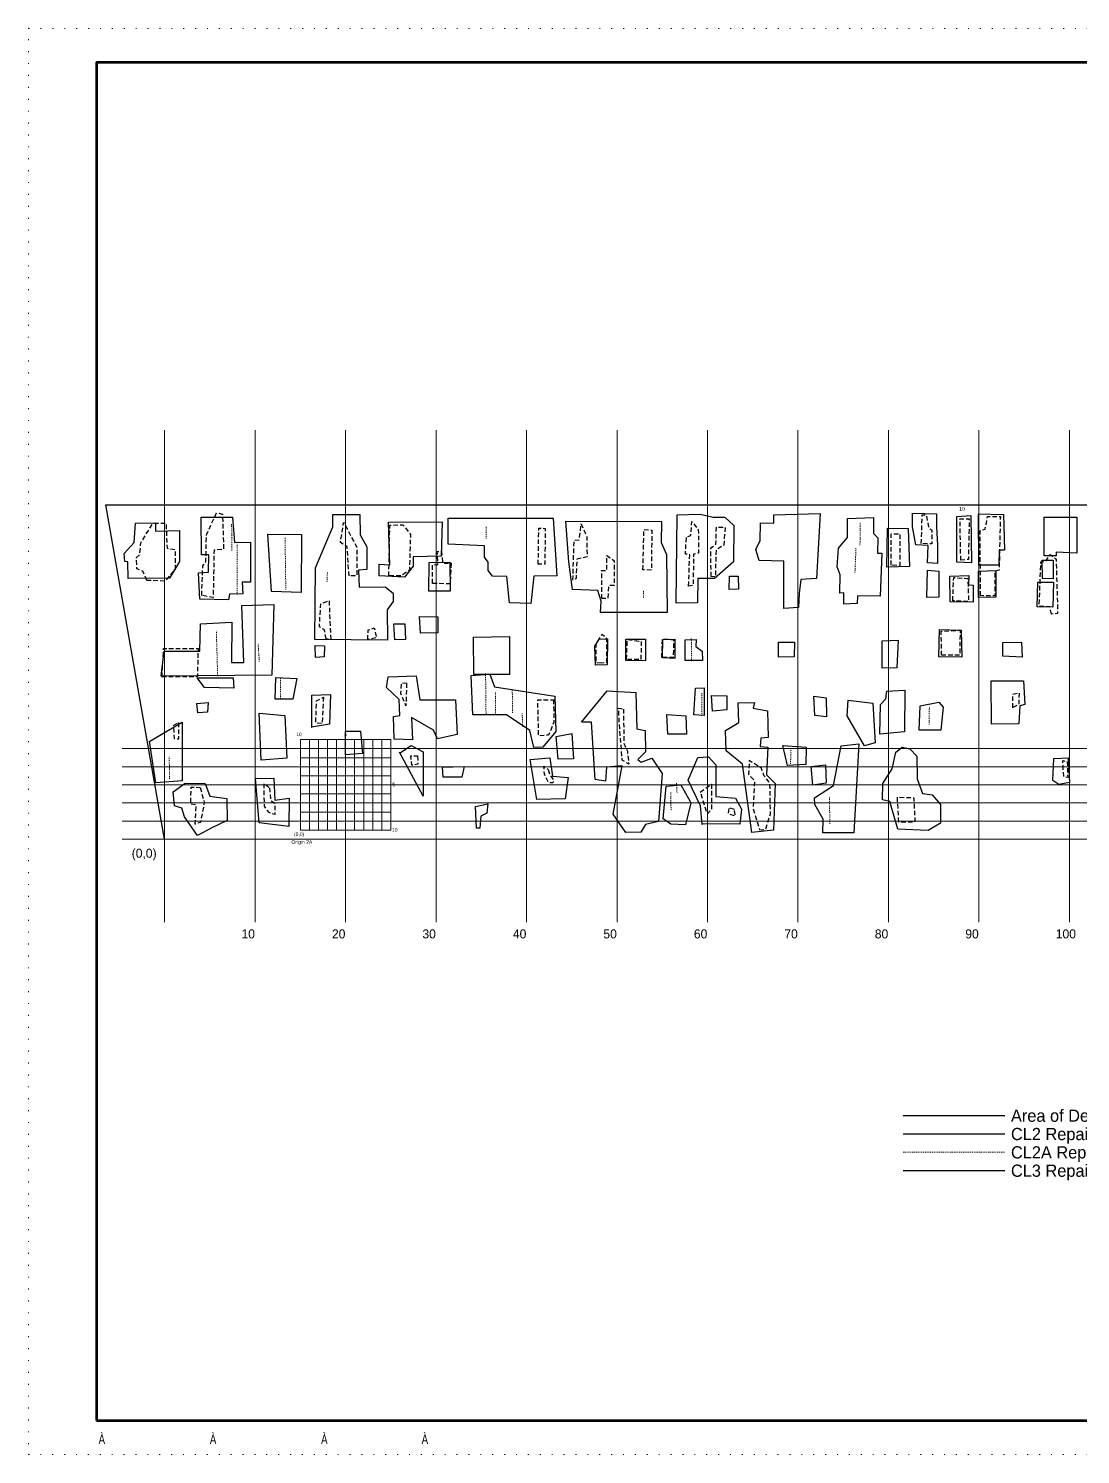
# Model space of a CAD drawing. Header units: feet. Extents: x 2768599 to 2768839, y 549231 to 549389.
# Drawn here: x 2768599.2 to 2768715.5, y 549231.3 to 549388.8 of the extents above; entities that cross this region are included whole.
import ezdxf
from ezdxf.enums import TextEntityAlignment as Align

# ---------------------------------------------------------------- set-up
doc = ezdxf.new("R2010")
doc.units = ezdxf.units.FT
doc.header["$LTSCALE"] = 0.5
doc.header["$MEASUREMENT"] = 0
doc.linetypes.add('Dash01', pattern=[1.5, 1, -0.5])
doc.linetypes.add('DGN Style 1', pattern=[0.013513, 2.2e-05, -0.013491])
for name, color, linetype, lineweight in [('Aggr A Line', 212, 'Continuous', 30), ('Asph A Line', 5, 'Continuous', 30), ('Conc A Line', 96, 'Continuous', 30), ('Conc Line Exst', 1, 'Dash01', 13), ('dim (wt 1)', 4, 'Continuous', 13), ('Mask Lv Priority 100', 7, 'Continuous', 0), ('sht Lines', 7, 'Continuous', 0), ('sht Lines (Construction)', 7, 'Continuous', 0), ('sht Stamp Text', 3, 'Continuous', 13), ('sht Text', 7, 'Continuous', 0), ('Surface Conc Line Exst', 1, 'Dash01', 0), ('Tag DIP text', 2, 'Continuous', 0), ('Text text', 7, 'Continuous', 40)]:
    doc.layers.add(name, color=color, linetype=linetype, lineweight=lineweight)
doc.styles.add('Style-engineer', font='engineer.shx')
doc.styles.add('Style-NDDOT', font='')
doc.styles.add('Text 0.09', font='', dxfattribs={"height": 0.0075})
doc.styles.get('Style-NDDOT').set_extended_font_data('NDDOT')
doc.styles.get('Text 0.09').set_extended_font_data('NDDOT')

# ---------------------------------------------------------------- blocks, each defined once
blk = doc.blocks.new('Plan')
at = {"layer": 'sht Lines', "color": 6, "linetype": 'Continuous', "lineweight": 0}
blk.add_line((0, 0), (1.25, 0), dxfattribs=at)
at = {"layer": 'sht Lines', "color": 6, "linetype": 'Continuous', "lineweight": 0, "flags": 128}
blk.add_lwpolyline([(0, 0.83333), (0, 0), (1, 0), (1, 0.1), (1.09996, 0.1), (1.09996, 0.25), (1.25, 0.25), (1.25, 0.79165), (0.86667, 0.79165), (0.86667, 0.83333), (0, 0.83333)], close=True, dxfattribs=at)
at = {"layer": 'sht Lines', "color": 6, "linetype": 'Continuous', "lineweight": 53, "flags": 128}
blk.add_lwpolyline([(0.00001, 0.00003), (1.25001, 0.00003), (1.25001, 0.83336), (0.00001, 0.83336), (0.00001, 0.00003)], close=True, dxfattribs=at)
at = {"layer": 'sht Lines', "color": 7, "linetype": 'Continuous', "lineweight": 0}
for p in [(-0.04165, 0.8542), (-0.04165, 0.8542), (-0.04165, 0.8542), (-0.04165, -0.02081)]:
    blk.add_point(p, dxfattribs=at)
at = {"layer": 'sht Lines (Construction)', "color": 34, "linetype": 'DGN Style 1', "lineweight": 13, "flags": 128}
blk.add_lwpolyline([(-0.04165, -0.02081), (1.29168, -0.02081), (1.29168, 0.8542), (-0.04165, 0.8542), (-0.04165, -0.02081)], close=True, dxfattribs=at)
at = {"layer": 'sht Stamp Text', "color": 3, "linetype": 'Continuous', "lineweight": 13, "style": 'Style-NDDOT', "flags": 12}
blk.add_attdef('pe_name', text='', height=0.00667, dxfattribs=at).set_placement((1.17498, 0.20167), align=Align.MIDDLE_CENTER)
at = {"layer": 'sht Stamp Text', "color": 3, "linetype": 'Continuous', "lineweight": 13, "style": 'Style-NDDOT'}
for tag, p in [('pe_number', (1.18292, 0.175)), ('pe_date', (1.14983, 0.16168))]:
    blk.add_attdef(tag, text='', height=0.00667, dxfattribs=at).set_placement(p, align=Align.MIDDLE_CENTER)
at = {"layer": 'sht Text', "color": 7, "linetype": 'Continuous', "lineweight": 0, "style": 'Style-NDDOT', "width": 0.757093}
for s, p in [(' À', (-0.00024, -0.00856)), ('  À', (0.06643, -0.00856)), ('   À', (0.1331, -0.00856)), ('À ', (0.19976, -0.00856))]:
    blk.add_text(s, height=0.005833, dxfattribs=at).set_placement(p, align=Align.TOP_LEFT)
at = {"layer": 'sht Text', "color": 1, "linetype": 'Continuous', "lineweight": 13, "style": 'Style-NDDOT'}
for tag, p in [('Type of revision 1', (0.86834, 0.82824)), ('Type of revision 2', (0.86834, 0.81779)), ('Type of revision 3', (0.86834, 0.80733)), ('Type of revision 4', (0.86834, 0.79688))]:
    blk.add_attdef(tag, text='', height=0.00583, dxfattribs=at).set_placement(p, align=Align.MIDDLE_LEFT)
for tag, p in [('Date of revision 1', (0.94745, 0.82823)), ('Date of revision 2', (0.94745, 0.81777)), ('Date of revision 3', (0.94745, 0.80732)), ('Date of revision 4', (0.94745, 0.79686))]:
    blk.add_attdef(tag, text='', height=0.00583, dxfattribs=at).set_placement(p, align=Align.MIDDLE_RIGHT)
at = {"layer": 'sht Text', "color": 7, "linetype": 'Continuous', "lineweight": 0, "style": 'Style-NDDOT'}
for tag, height, p in [('project', 0.00833, (1.07501, 0.80211)), ('section', 0.00833, (1.18751, 0.80211)), ('page', 0.00833, (1.22918, 0.80211)), ('tb_line1', 0.0075, (1.12501, 0.09375)), ('tb_line2', 0.0075, (1.12501, 0.08125)), ('tb_line3', 0.0075, (1.12501, 0.06875)), ('tb_line4', 0.0075, (1.12501, 0.05625)), ('tb_line5', 0.0075, (1.12501, 0.04375)), ('tb_line6', 0.0075, (1.12501, 0.03125)), ('tb_line7', 0.0075, (1.12501, 0.01875)), ('tb_line8', 0.0075, (1.12501, 0.00625))]:
    blk.add_attdef(tag, text='', height=height, dxfattribs=at).set_placement(p, align=Align.MIDDLE_CENTER)
at = {"layer": 'Tag DIP text', "color": 2, "linetype": 'Continuous', "lineweight": 0, "style": 'Style-NDDOT'}
for tag, p in [('highway_no', (1.25, 0)), ('sheet_ref_pnt', (1.25, -0.005)), ('revision_date', (1.25, -0.00333)), ('division_no', (1.25, -0.00167)), ('consultant', (1.25, -0.00833)), ('county', (1.25, -0.00667)), ('comment_3', (1.25, -0.01167)), ('comment_4', (1.25, -0.01333)), ('comment_5', (1.25, -0.015)), ('comment_6', (1.25, -0.01667)), ('bridge', (1.25, -0.01))]:
    blk.add_attdef(tag, text='', height=0.000833, dxfattribs=at).set_placement(p, align=Align.TOP_RIGHT)

msp = doc.modelspace()

# ---------------------------------------------------------------- linework, layer by layer
at = {"layer": 'Aggr A Line', "color": 212, "linetype": 'Continuous', "lineweight": 30, "flags": 128}
for points in [[(2768618.12, 549325.73), (2768617.97, 549328.66), (2768619.07, 549328.73), (2768619.12, 549330.65), (2768618.31, 549330.63), (2768618.29, 549334.79), (2768621.74, 549334.8), (2768621.96, 549332.01), (2768623.73, 549332.03), (2768623.72, 549327.61), (2768622.79, 549327.63), (2768622.87, 549326.32), (2768621.4, 549326.31), (2768621.31, 549325.68), (2768618.12, 549325.73)], [(2768630.82, 549321.3), (2768630.92, 549329.19), (2768632.83, 549333.72), (2768632.83, 549335.11), (2768635.8, 549335.11), (2768635.84, 549332.83), (2768636.58, 549331.53), (2768636.57, 549329.02), (2768635.67, 549328.95), (2768635.75, 549327.07), (2768638.63, 549327.09), (2768639.48, 549326.42), (2768639.49, 549325.5), (2768638.83, 549324.57), (2768638.86, 549321.23), (2768630.82, 549321.3)], [(2768670.79, 549325.29), (2768670.87, 549335.05), (2768673.42, 549335.13), (2768674.88, 549334.78), (2768676.15, 549334.78), (2768677.13, 549333.89), (2768677.11, 549329.87), (2768675.02, 549328.03), (2768673.17, 549328.03), (2768673.15, 549325.32), (2768670.79, 549325.29)], [(2768682.66, 549324.72), (2768682.67, 549329.94), (2768679.95, 549330.01), (2768679.57, 549331.21), (2768680.07, 549332.22), (2768680.11, 549334.19), (2768681.58, 549334.15), (2768681.57, 549335.06), (2768686.69, 549335.21), (2768686.29, 549328.03), (2768684.57, 549327.93), (2768684.38, 549326.4), (2768684.31, 549324.81), (2768682.66, 549324.72)], [(2768698.57, 549329.74), (2768698.62, 549331.68), (2768697.26, 549331.74), (2768696.91, 549333.73), (2768696.91, 549335.24), (2768699.55, 549335.18), (2768699.55, 549333.7), (2768699.66, 549331.73), (2768699.65, 549329.69), (2768698.57, 549329.74)], [(2768701.79, 549329.83), (2768701.81, 549334.88), (2768703.36, 549334.97), (2768703.4, 549329.77), (2768701.79, 549329.83)], [(2768704.23, 549329.49), (2768704.19, 549335.15), (2768706.94, 549335.11), (2768707.08, 549331.17), (2768706.48, 549331.14), (2768706.45, 549329.49), (2768704.23, 549329.49)], [(2768610.2, 549328.02), (2768610.17, 549329.88), (2768609.84, 549329.9), (2768609.77, 549330.79), (2768610.88, 549332), (2768611, 549334.15), (2768613.23, 549334.17), (2768613.23, 549333.26), (2768615.87, 549333.33), (2768615.87, 549329.91), (2768614.77, 549328.07), (2768610.2, 549328.02)], [(2768637.96, 549328.32), (2768637.95, 549329.61), (2768639.14, 549329.55), (2768638.99, 549334.25), (2768644.91, 549334.28), (2768644.81, 549330.49), (2768641.7, 549330.42), (2768641.69, 549329.39), (2768640.75, 549328.17), (2768637.96, 549328.32)], [(2768652.35, 549325.32), (2768652.07, 549328.24), (2768650.49, 549328.27), (2768650.01, 549328.91), (2768650.01, 549329.83), (2768649.6, 549330.38), (2768649.6, 549331.62), (2768645.57, 549331.83), (2768645.57, 549334.7), (2768657.19, 549334.68), (2768657.58, 549328.33), (2768655.04, 549328.27), (2768654.73, 549325.26), (2768652.35, 549325.32)], [(2768662.41, 549324.27), (2768662.48, 549325.53), (2768662.1, 549326.71), (2768659.31, 549326.8), (2768658.91, 549329.88), (2768658.59, 549334.37), (2768669.16, 549334.31), (2768669.1, 549332), (2768669.7, 549330.66), (2768669.78, 549324.28), (2768662.41, 549324.27)], [(2768689.3, 549325.18), (2768689.31, 549326.43), (2768688.88, 549326.41), (2768688.9, 549328.43), (2768688.57, 549329.32), (2768688.71, 549331.37), (2768689.7, 549332.55), (2768689.71, 549334.65), (2768692.6, 549334.75), (2768692.59, 549332.98), (2768693.06, 549332.53), (2768693.03, 549330.84), (2768693.5, 549330.84), (2768693.32, 549326.09), (2768690.8, 549326.11), (2768690.77, 549325.28), (2768689.3, 549325.18)], [(2768694.06, 549329.26), (2768694.14, 549333.58), (2768696.41, 549333.53), (2768696.55, 549329.35), (2768694.06, 549329.26)], [(2768711.46, 549330.52), (2768711.43, 549334.78), (2768715.05, 549334.8), (2768715.06, 549330.84), (2768712.79, 549330.95), (2768712.77, 549330.51), (2768711.46, 549330.52)], [(2768626.04, 549326.6), (2768625.63, 549332.91), (2768629.38, 549332.87), (2768629.34, 549326.49), (2768626.04, 549326.6)], [(2768643.44, 549326.63), (2768643.46, 549329.8), (2768645.76, 549329.82), (2768645.8, 549326.61), (2768643.44, 549326.63)], [(2768698.47, 549325.91), (2768698.56, 549328.93), (2768699.79, 549328.85), (2768699.82, 549325.96), (2768698.47, 549325.91)], [(2768704.2, 549325.92), (2768704.2, 549328.82), (2768706.12, 549328.92), (2768706.09, 549325.97), (2768704.2, 549325.92)], [(2768711.28, 549328.02), (2768711.21, 549330.05), (2768712.44, 549330.05), (2768712.43, 549327.98), (2768711.28, 549328.02)], [(2768676.62, 549326.81), (2768676.67, 549328.29), (2768677.64, 549328.3), (2768677.67, 549326.85), (2768676.62, 549326.81)], [(2768701.06, 549325.44), (2768701.03, 549328.29), (2768703.14, 549328.36), (2768703.1, 549327.31), (2768703.59, 549327.29), (2768703.6, 549325.41), (2768701.06, 549325.44)], [(2768710.66, 549324.9), (2768710.75, 549327.63), (2768712.47, 549327.63), (2768712.39, 549324.85), (2768710.66, 549324.9)], [(2768613.85, 549317.24), (2768614.19, 549320.01), (2768618.13, 549320), (2768618.21, 549323.03), (2768621.68, 549323.19), (2768621.61, 549318.75), (2768623, 549318.76), (2768622.77, 549325.03), (2768626.32, 549325.15), (2768626.07, 549317.34), (2768613.85, 549317.24)], [(2768642.52, 549321.98), (2768642.4, 549323.81), (2768644.42, 549323.79), (2768644.43, 549322.04), (2768642.52, 549321.98)], [(2768639.69, 549321.24), (2768639.56, 549323.02), (2768640.78, 549323.01), (2768640.85, 549321.28), (2768639.69, 549321.24)], [(2768699.79, 549319.39), (2768699.87, 549322.38), (2768702.26, 549322.3), (2768702.35, 549319.32), (2768699.79, 549319.39)], [(2768630.91, 549319.31), (2768630.87, 549320.63), (2768631.91, 549320.6), (2768631.88, 549319.36), (2768630.91, 549319.31)], [(2768648.42, 549317.41), (2768648.39, 549321.53), (2768652.34, 549321.63), (2768652.34, 549317.42), (2768648.42, 549317.41)], [(2768661.85, 549318.44), (2768661.77, 549320.55), (2768662.27, 549321.31), (2768663.17, 549321.35), (2768663.16, 549318.47), (2768661.85, 549318.44)], [(2768665.21, 549318.97), (2768665.22, 549321.31), (2768667.38, 549321.32), (2768667.4, 549318.94), (2768665.21, 549318.97)], [(2768669.26, 549319.27), (2768669.29, 549321.3), (2768670.64, 549321.32), (2768670.61, 549319.2), (2768669.26, 549319.27)], [(2768671.76, 549318.96), (2768671.77, 549321.26), (2768672.99, 549321.3), (2768672.96, 549320.5), (2768673.63, 549320.01), (2768673.68, 549318.95), (2768671.76, 549318.96)], [(2768682.08, 549319.32), (2768682.07, 549321), (2768683.87, 549320.98), (2768683.82, 549319.39), (2768682.08, 549319.32)], [(2768693.55, 549318.11), (2768693.56, 549321.14), (2768695.31, 549321.22), (2768695.18, 549318.14), (2768693.55, 549318.11)], [(2768706.88, 549319.45), (2768706.87, 549320.94), (2768708.95, 549320.99), (2768709.01, 549319.35), (2768706.88, 549319.45)], [(2768618.66, 549316), (2768617.82, 549317.04), (2768621.81, 549317.05), (2768621.87, 549315.91), (2768618.66, 549316)], [(2768628.86, 549316.98), (2768628.39, 549314.68), (2768626.47, 549314.68), (2768626.54, 549317.08), (2768628.86, 549316.98)], [(2768646.39, 549314.64), (2768646.57, 549310.8), (2768644.39, 549310.32), (2768643.95, 549311.29), (2768641.51, 549312.66), (2768641.64, 549310.2), (2768639.62, 549310.27), (2768639.53, 549312.77), (2768640.22, 549312.89), (2768640.17, 549314.65), (2768638.77, 549315.98), (2768638.94, 549317.17), (2768642.04, 549317.26), (2768642.45, 549314.63), (2768646.39, 549314.64)], [(2768657.36, 549315.01), (2768657.48, 549311.13), (2768656.04, 549309.41), (2768655.04, 549309.34), (2768654.6, 549311.25), (2768652.03, 549312.97), (2768648.29, 549312.96), (2768648.12, 549317.32), (2768650.18, 549317.46), (2768650.69, 549316.05), (2768657.36, 549315.01)], [(2768673.88, 549315.93), (2768673.88, 549312.9), (2768672.73, 549312.96), (2768672.92, 549315.92), (2768673.88, 549315.93)], [(2768705.64, 549311.94), (2768705.58, 549316.72), (2768709.18, 549316.72), (2768709.32, 549314.11), (2768708.75, 549313.95), (2768708.64, 549311.98), (2768705.64, 549311.94)], [(2768617.9, 549313.19), (2768617.81, 549314.23), (2768619.04, 549314.34), (2768618.99, 549313.26), (2768617.9, 549313.19)], [(2768632.58, 549315.22), (2768632.47, 549311.92), (2768630.48, 549311.62), (2768630.52, 549311.57), (2768630.52, 549315.15), (2768632.58, 549315.22)], [(2768669.22, 549306.47), (2768668.83, 549301.18), (2768667.38, 549300.87), (2768666.87, 549300), (2768665.2, 549299.98), (2768663.82, 549302.01), (2768664.82, 549307.34), (2768663.08, 549307.17), (2768662.96, 549305.63), (2768661.84, 549305.81), (2768661.4, 549312.16), (2768660.3, 549312.15), (2768663.13, 549315.6), (2768666.3, 549315.44), (2768666.42, 549311.42), (2768667.35, 549311.25), (2768667.39, 549308.87), (2768666.55, 549308.02), (2768666.91, 549307.74), (2768668.07, 549308.17), (2768669.22, 549306.47)], [(2768676.39, 549315.07), (2768676.38, 549313.53), (2768674.78, 549313.37), (2768674.67, 549315.11), (2768676.39, 549315.07)], [(2768680.87, 549313.42), (2768680.96, 549310.46), (2768680.12, 549310.38), (2768680.07, 549309.45), (2768680.91, 549309.41), (2768680.76, 549306.35), (2768681.7, 549305.37), (2768681.55, 549300.22), (2768679.12, 549299.97), (2768678.09, 549307.52), (2768676.31, 549308.99), (2768676.21, 549311.22), (2768677.69, 549312.11), (2768677.61, 549314.3), (2768679.43, 549314.34), (2768679.29, 549313.7), (2768680.87, 549313.42)], [(2768687.36, 549314.84), (2768687.39, 549312.73), (2768686.09, 549312.89), (2768685.98, 549315.03), (2768687.36, 549314.84)], [(2768692.52, 549314.26), (2768692.77, 549309.87), (2768691.59, 549309.56), (2768689.67, 549312.84), (2768689.8, 549314.59), (2768692.52, 549314.26)], [(2768696.05, 549315.69), (2768696.01, 549311.08), (2768693.28, 549310.84), (2768693.36, 549314.09), (2768693.95, 549314.73), (2768694.05, 549315.58), (2768696.05, 549315.69)], [(2768697.63, 549311.27), (2768697.74, 549313.97), (2768699.79, 549314.38), (2768700.3, 549313.83), (2768700.02, 549311.29), (2768697.63, 549311.27)], [(2768627.54, 549312.91), (2768627.73, 549308.18), (2768624.91, 549307.96), (2768624.67, 549313.14), (2768627.54, 549312.91)], [(2768671.84, 549312.84), (2768671.91, 549310.83), (2768669.87, 549310.83), (2768669.73, 549313.02), (2768671.84, 549312.84)], [(2768613.25, 549305.46), (2768612.57, 549310.04), (2768612.59, 549310.06), (2768616.17, 549312.15), (2768616.16, 549305.68), (2768613.25, 549305.46)], [(2768635.87, 549311.16), (2768636.09, 549308.69), (2768634.24, 549308.55), (2768634.23, 549311.15), (2768635.87, 549311.16)], [(2768659.23, 549310.91), (2768659.42, 549308.11), (2768657.75, 549308.06), (2768657.51, 549310.57), (2768659.23, 549310.91)], [(2768690.97, 549309.75), (2768690.42, 549299.94), (2768687, 549299.95), (2768687.04, 549301.44), (2768686.09, 549303.05), (2768686.07, 549303.78), (2768688.17, 549305.16), (2768689, 549309.53), (2768690.97, 549309.75)], [(2768642.81, 549308.89), (2768642.82, 549303.99), (2768640.18, 549308.83), (2768640.29, 549308.79), (2768641.49, 549309.59), (2768642.81, 549308.89)], [(2768658.84, 549306.06), (2768658.5, 549303.69), (2768655.39, 549303.6), (2768654.62, 549308.05), (2768656.81, 549308.21), (2768657.11, 549306.18), (2768658.84, 549306.06)], [(2768677.34, 549303.77), (2768678, 549302.56), (2768677.82, 549300.9), (2768673.62, 549300.91), (2768673.63, 549300.86), (2768673.48, 549302.91), (2768672.1, 549305.76), (2768673.18, 549308.25), (2768674.35, 549308.32), (2768675.17, 549307.43), (2768675.17, 549303.94), (2768677.34, 549303.77)], [(2768685.16, 549309.4), (2768685.11, 549307.49), (2768683.07, 549307.36), (2768682.56, 549309.58), (2768685.16, 549309.4)], [(2768695.26, 549300.35), (2768694.38, 549303.4), (2768693.57, 549303.57), (2768693.63, 549305.38), (2768694.66, 549306.99), (2768695.04, 549308.84), (2768695.75, 549309.39), (2768696.59, 549309.2), (2768697.36, 549308.4), (2768697.42, 549305.89), (2768697.99, 549304.26), (2768699.06, 549304.14), (2768699.99, 549303.06), (2768699.98, 549301), (2768698.64, 549300.19), (2768695.26, 549300.35)], [(2768713.06, 549305.26), (2768712.4, 549305.7), (2768712.52, 549308.13), (2768714.09, 549308.2), (2768714.26, 549305.5), (2768713.06, 549305.26)], [(2768647.36, 549307.27), (2768647.1, 549306.09), (2768645.03, 549306.08), (2768644.96, 549307.18), (2768647.36, 549307.27)], [(2768687.27, 549307.43), (2768687.37, 549305.41), (2768685.88, 549305.2), (2768685.7, 549307.27), (2768687.27, 549307.43)], [(2768617.87, 549299.62), (2768616.44, 549301.7), (2768616.13, 549302.65), (2768615.32, 549302.93), (2768615.17, 549304.46), (2768616.5, 549305.43), (2768618.72, 549305.37), (2768619.22, 549303.97), (2768621.08, 549303.74)], [(2768628.01, 549303.75), (2768627.96, 549300.63), (2768624.68, 549301.03), (2768624.28, 549305.92), (2768626.31, 549305.96), (2768626.42, 549303.54), (2768628.01, 549303.75)], [(2768671.29, 549305.22), (2768672.34, 549303.39), (2768672.4, 549303.25), (2768671.82, 549300.8), (2768670.19, 549300.9), (2768669.35, 549301.47), (2768669.68, 549305.1), (2768671.29, 549305.22)], [(2768621.12, 549303.71), (2768621.14, 549301.28), (2768619.44, 549300.47), (2768617.87, 549299.62)], [(2768649.96, 549303.13), (2768649.84, 549302.12), (2768649.17, 549301.79), (2768649.06, 549300.46), (2768648.72, 549300.45), (2768648.6, 549302.83), (2768649.96, 549303.13)]]:
    msp.add_lwpolyline(points, dxfattribs=at)
at = {"layer": 'Asph A Line', "color": 5, "linetype": 'Dash01', "lineweight": 30, "flags": 128}
for points in [[(2768618.34, 549326.16), (2768618.45, 549329.41), (2768618.8, 549329.87), (2768618.86, 549332.83), (2768619.97, 549335.29), (2768620.64, 549335.12), (2768620.75, 549331.26), (2768619.7, 549331.17), (2768619.6, 549325.93), (2768618.34, 549326.16)], [(2768697.87, 549331.88), (2768697.97, 549335.04), (2768698.42, 549335.06), (2768698.67, 549333.66), (2768699.04, 549333.35), (2768699.02, 549331.84), (2768697.87, 549331.88)], [(2768704.41, 549326.13), (2768704.37, 549333.3), (2768704.94, 549333.47), (2768705.18, 549334.89), (2768706.61, 549334.89), (2768706.52, 549331.21), (2768706.47, 549328.96), (2768706.01, 549328.84), (2768706, 549326.11), (2768704.41, 549326.13)], [(2768612.27, 549327.81), (2768611.84, 549328.82), (2768611.17, 549329.11), (2768611.13, 549330.36), (2768611.49, 549330.68), (2768611.61, 549331.98), (2768612.94, 549334.12), (2768614.39, 549334.15), (2768614.5, 549331.37), (2768615.42, 549331.22), (2768615.41, 549329.05), (2768614.28, 549327.74), (2768612.27, 549327.81)], [(2768634.62, 549328.31), (2768634.4, 549331.56), (2768633.67, 549332), (2768634.01, 549334.22), (2768635.47, 549331.49), (2768635.47, 549328.33), (2768634.62, 549328.31)], [(2768639.02, 549328.31), (2768639.13, 549333.91), (2768640.58, 549333.97), (2768641.41, 549332.87), (2768641.29, 549328.96), (2768640.36, 549328.32), (2768639.02, 549328.31)], [(2768655.53, 549329.59), (2768655.59, 549333.59), (2768656.29, 549333.56), (2768656.27, 549329.6), (2768655.53, 549329.59)], [(2768659.36, 549327.84), (2768659.49, 549332.26), (2768660.07, 549332.31), (2768660.29, 549334.07), (2768660.89, 549332.61), (2768660.93, 549330.4), (2768659.81, 549330.16), (2768659.71, 549328.02), (2768659.36, 549327.84)], [(2768667.1, 549328.98), (2768667.21, 549333.45), (2768668.08, 549333.35), (2768668.04, 549328.95), (2768667.1, 549328.98)], [(2768672.15, 549327.19), (2768672.27, 549330.64), (2768671.79, 549330.73), (2768671.91, 549332.61), (2768672.4, 549332.76), (2768672.5, 549334.33), (2768673.22, 549333.43), (2768673.25, 549330.84), (2768672.7, 549330.71), (2768672.65, 549327.26), (2768672.15, 549327.19)], [(2768674.63, 549328.25), (2768674.61, 549331.41), (2768675.17, 549331.8), (2768675.22, 549333.71), (2768676.2, 549333.68), (2768676.03, 549331.7), (2768675.18, 549331.19), (2768675.1, 549328.22), (2768674.63, 549328.25)], [(2768702.23, 549330.04), (2768702.14, 549334.6), (2768703.17, 549334.63), (2768703.07, 549330.12), (2768702.23, 549330.04)], [(2768694.53, 549329.5), (2768694.53, 549332.94), (2768695.49, 549332.98), (2768695.48, 549329.45), (2768694.53, 549329.5)], [(2768643.84, 549327.48), (2768643.84, 549329.53), (2768644.43, 549329.57), (2768644.37, 549331), (2768644.85, 549331.03), (2768644.97, 549329.74), (2768645.89, 549329.7), (2768645.8, 549327.43), (2768643.84, 549327.48)], [(2768662.57, 549325.81), (2768662.54, 549328.9), (2768663.1, 549328.92), (2768663.12, 549330.57), (2768663.92, 549329.99), (2768663.91, 549327.26), (2768663.32, 549327.25), (2768663.22, 549325.82), (2768662.57, 549325.81)], [(2768712.26, 549324.09), (2768712.09, 549324.91), (2768710.9, 549324.98), (2768711.08, 549329.87), (2768711.64, 549329.91), (2768712.11, 549330.68), (2768712.77, 549330.17), (2768712.94, 549324.16), (2768712.26, 549324.09)], [(2768701.35, 549325.57), (2768701.45, 549328.14), (2768703.02, 549328.01), (2768703.09, 549325.48), (2768701.35, 549325.57)], [(2768632.09, 549321.36), (2768631.9, 549322.34), (2768631.34, 549322.67), (2768631.49, 549325.22), (2768632.41, 549325.6), (2768632.59, 549321.26), (2768632.09, 549321.36)], [(2768636.68, 549321.28), (2768636.73, 549322.34), (2768637.41, 549322.57), (2768637.67, 549321.47), (2768636.68, 549321.28)], [(2768700.1, 549319.55), (2768700.07, 549322.2), (2768702.15, 549322.3), (2768702.13, 549319.57), (2768700.1, 549319.55)], [(2768662.5, 549318.68), (2768661.93, 549318.73), (2768661.92, 549320.76), (2768662.61, 549321.88), (2768663.06, 549321.41), (2768663.07, 549318.75), (2768662.5, 549318.68)], [(2768665.3, 549319.09), (2768665.37, 549321.28), (2768666.91, 549321.09), (2768666.88, 549319.08), (2768665.3, 549319.09)], [(2768669.19, 549319.29), (2768669.26, 549321.37), (2768670.5, 549321.28), (2768670.45, 549319.28), (2768669.19, 549319.29)], [(2768613.95, 549317.14), (2768614.12, 549320.29), (2768617.94, 549320.3), (2768617.85, 549317.18), (2768613.95, 549317.14)], [(2768640.98, 549316.45), (2768640.9, 549313.96), (2768640.36, 549315.31), (2768640.44, 549316.51), (2768640.98, 549316.45)], [(2768631.79, 549314.92), (2768631.65, 549311.99), (2768630.94, 549312.07), (2768631.02, 549314.51), (2768631.79, 549314.92)], [(2768657.22, 549314.63), (2768657.27, 549312.17), (2768656.67, 549310.72), (2768655.58, 549310.64), (2768655.48, 549314.62), (2768657.22, 549314.63)], [(2768707.97, 549313.75), (2768707.99, 549315.25), (2768708.67, 549315.42), (2768708.66, 549314.15), (2768707.97, 549313.75)], [(2768664.96, 549313.6), (2768664.99, 549309.86), (2768665.38, 549308.95), (2768665.54, 549307.5), (2768664.82, 549307.95), (2768664.53, 549311.45), (2768664.41, 549313.7), (2768664.96, 549313.6)], [(2768615.77, 549312.11), (2768615.78, 549310.27), (2768615.31, 549310.33), (2768615.26, 549311.83), (2768615.77, 549312.11)], [(2768642.18, 549308.43), (2768642.24, 549307.52), (2768641.56, 549307.4), (2768641.45, 549308.45), (2768642.18, 549308.43)], [(2768656.64, 549306.93), (2768656.81, 549306.34), (2768657.24, 549305.76), (2768657.15, 549305.45), (2768656.66, 549305.46), (2768656.21, 549306.41), (2768656.16, 549307.28), (2768656.64, 549306.93)], [(2768713.61, 549306.15), (2768713.5, 549307.92), (2768714, 549307.79), (2768714.05, 549306.05), (2768713.61, 549306.15)], [(2768618.16, 549304.94), (2768618.62, 549303.28), (2768618.19, 549301.08), (2768617.63, 549300.89), (2768617.72, 549303.02), (2768617.11, 549303.1), (2768617.18, 549304.99), (2768618.16, 549304.94)], [(2768625.82, 549304.92), (2768625.95, 549303.52), (2768626.41, 549303.22), (2768626.41, 549301.94), (2768625.8, 549302.16), (2768625.27, 549302.87), (2768625.23, 549305.41), (2768625.82, 549304.92)], [(2768674.68, 549305.31), (2768674.69, 549302.52), (2768674.23, 549302.02), (2768673.44, 549304.43), (2768674.68, 549305.31)], [(2768695.37, 549301.12), (2768695.23, 549303.87), (2768697.04, 549303.81), (2768697.16, 549301.13), (2768695.37, 549301.12)]]:
    msp.add_lwpolyline(points, dxfattribs=at)
for points in [[(2768679.98, 549300.28), (2768680.64, 549300.3), (2768681.2, 549301.98), (2768681.14, 549305.43), (2768680.47, 549306.27), (2768680.2, 549307.07), (2768678.86, 549307.92), (2768678.77, 549306.4), (2768679.43, 549305.7), (2768679.27, 549302.61), (2768679.98, 549300.28)], [(2768677.22, 549302.5), (2768676.61, 549302.71), (2768676.53, 549302.04), (2768677.32, 549301.81), (2768677.22, 549302.5)]]:
    msp.add_lwpolyline(points, close=True, dxfattribs=at)
at = {"layer": 'Conc A Line', "color": 96, "linetype": 'Continuous', "lineweight": 30, "flags": 128}
msp.add_lwpolyline([(2768614.24, 549299.23), (2768607.75, 549336.15), (2768817.53, 549336.15), (2768824.05, 549299.16), (2768614.24, 549299.23)], close=True, dxfattribs=at)
at = {"layer": 'Conc Line Exst', "color": 1, "linetype": 'Dash01', "lineweight": 13, "ltscale": 0.004167, "flags": 128}
for points in [[(2768649.76, 549313.04), (2768649.71, 549317.56)], [(2768627.06, 549314.71), (2768627.06, 549317)], [(2768650.82, 549315.43), (2768650.8, 549313.1)], [(2768652.7, 549313.17), (2768652.66, 549315.74)], [(2768673.6, 549312.86), (2768673.6, 549315.37)], [(2768653.82, 549311.63), (2768653.75, 549313.22)], [(2768698.76, 549313.78), (2768698.72, 549311.87)], [(2768614.77, 549305.89), (2768614.75, 549308.32)], [(2768683.42, 549307.56), (2768683.46, 549309.37)], [(2768670.81, 549305.41), (2768670.87, 549304.4)], [(2768670.18, 549304.38), (2768670.21, 549302.37)], [(2768687.72, 549303.84), (2768687.76, 549300.87)]]:
    msp.add_lwpolyline(points, dxfattribs=at)
at = {"layer": 'dim (wt 1)', "color": 4, "linetype": 'Continuous', "lineweight": 13}
for p, q in [((2768639.24, 549310.23), (2768629.24, 549310.23)), ((2768629.24, 549310.23), (2768629.24, 549300.23)), ((2768630.24, 549310.23), (2768630.24, 549300.23)), ((2768631.24, 549310.23), (2768631.24, 549300.23)), ((2768632.24, 549310.23), (2768632.24, 549300.23)), ((2768633.24, 549310.23), (2768633.24, 549300.23)), ((2768634.24, 549310.23), (2768634.24, 549300.23)), ((2768635.24, 549310.23), (2768635.24, 549300.23)), ((2768636.24, 549310.23), (2768636.24, 549300.23)), ((2768637.24, 549310.23), (2768637.24, 549300.23)), ((2768638.24, 549310.23), (2768638.24, 549300.23)), ((2768639.24, 549309.23), (2768629.24, 549309.23)), ((2768639.24, 549308.23), (2768629.24, 549308.23)), ((2768639.24, 549307.23), (2768629.24, 549307.23)), ((2768639.24, 549306.23), (2768629.24, 549306.23)), ((2768639.24, 549305.23), (2768629.24, 549305.23)), ((2768639.24, 549304.23), (2768629.24, 549304.23)), ((2768639.24, 549303.23), (2768629.24, 549303.23)), ((2768639.24, 549302.23), (2768629.24, 549302.23)), ((2768639.24, 549301.23), (2768629.24, 549301.23))]:
    msp.add_line(p, q, dxfattribs=at)
msp.add_lwpolyline([(2768639.24, 549300.23), (2768629.24, 549300.23), (2768629.24, 549310.23), (2768639.24, 549310.23)], close=True, dxfattribs=at)
at = {"layer": 'Surface Conc Line Exst', "color": 1, "linetype": 'Dash01', "lineweight": 0, "ltscale": 0.004167, "flags": 128}
for points in [[(2768621.68, 549331.13), (2768621.64, 549334.13)], [(2768649.78, 549332.43), (2768649.78, 549333.8)], [(2768691.09, 549331.69), (2768691.12, 549334.26)], [(2768622.26, 549326.25), (2768622.25, 549331.86)], [(2768627.63, 549326.8), (2768627.55, 549332.52)], [(2768690.65, 549331.37), (2768690.53, 549328.62)], [(2768632.18, 549327.67), (2768632.23, 549328.73)], [(2768667.16, 549325.93), (2768667.18, 549326.75)], [(2768620.1, 549317.23), (2768619.95, 549322.23)], [(2768624.7, 549318.84), (2768624.57, 549320.86)], [(2768672.45, 549321.39), (2768672.46, 549318.81)]]:
    msp.add_lwpolyline(points, dxfattribs=at)

# ---------------------------------------------------------------- texts
at = {"layer": 'Conc Line Exst', "color": 1, "linetype": 'Dash01', "lineweight": 13, "style": 'Style-engineer'}
msp.add_text('-CLS2A', height=0.005, rotation=85.9354, dxfattribs=at).set_placement((2768670.87, 549304.4), align=Align.TOP_LEFT)
at = {"layer": 'Text text', "color": 7, "linetype": 'Continuous', "lineweight": 30, "style": 'Text 0.09'}
for s, p in [('10', (2768702.06, 549335.53)), ('10', (2768628.77, 549310.61)), ('5', (2768634.08, 549310.61)), ('5', (2768639.41, 549305.06)), ('10', (2768639.36, 549300.06)), ('Origin 2A', (2768628.25, 549298.72)), ('(0,0)', (2768628.53, 549299.58))]:
    msp.add_text(s, height=0.4, dxfattribs=at).set_placement(p)

# ---------------------------------------------------------------- next in the draw order: block references
at = {"layer": 'Mask Lv Priority 100', "color": 7, "linetype": 'Continuous', "lineweight": 13, "xscale": 180, "yscale": 180, "zscale": 180}
msp.add_blockref('Plan', (2768606.69, 549235.02), dxfattribs=at)

# ---------------------------------------------------------------- next in the draw order: linework, layer by layer
at = {"layer": 'Aggr A Line', "color": 212, "linetype": 'Continuous', "lineweight": 30}
msp.add_line((2768695.86, 549266.69), (2768707.11, 549266.69), dxfattribs=at)
at = {"layer": 'Asph A Line', "color": 5, "linetype": 'Continuous', "lineweight": 30}
msp.add_line((2768695.86, 549262.64), (2768707.11, 549262.64), dxfattribs=at)
at = {"layer": 'Conc A Line', "color": 96, "linetype": 'Continuous', "lineweight": 30}
msp.add_line((2768695.86, 549268.71), (2768707.11, 549268.71), dxfattribs=at)
at = {"layer": 'dim (wt 1)', "color": 9, "linetype": 'Continuous', "lineweight": 13}
for p, q in [((2768614.24, 549344.39), (2768614.24, 549290.06)), ((2768624.24, 549344.39), (2768624.24, 549290.06)), ((2768634.24, 549344.39), (2768634.24, 549290.06)), ((2768644.24, 549344.39), (2768644.24, 549290.06)), ((2768654.24, 549344.39), (2768654.24, 549290.06)), ((2768664.24, 549344.39), (2768664.24, 549290.06)), ((2768674.24, 549344.39), (2768674.24, 549290.06)), ((2768684.24, 549344.39), (2768684.24, 549290.06)), ((2768694.24, 549344.39), (2768694.24, 549290.06)), ((2768704.24, 549344.39), (2768704.24, 549290.06)), ((2768714.24, 549344.39), (2768714.24, 549290.06)), ((2768609.55, 549309.23), (2768822.28, 549309.23)), ((2768609.55, 549307.23), (2768822.63, 549307.23)), ((2768609.55, 549305.23), (2768822.98, 549305.23)), ((2768609.55, 549303.23), (2768823.33, 549303.23)), ((2768609.55, 549301.23), (2768823.69, 549301.23)), ((2768609.55, 549299.23), (2768824.04, 549299.23))]:
    msp.add_line(p, q, dxfattribs=at)
at = {"layer": 'Surface Conc Line Exst', "color": 1, "linetype": 'Dash01', "lineweight": 0, "ltscale": 0.004167}
msp.add_line((2768695.86, 549264.66), (2768707.11, 549264.66), dxfattribs=at)

# ---------------------------------------------------------------- next in the draw order: texts
at = {"layer": 'Text text', "color": 7, "linetype": 'Continuous', "lineweight": 30, "style": 'Text 0.09'}
for s, p in [('(0,0)', (2768610.6, 549297.18)), ('10', (2768622.73, 549288.27)), ('20', (2768632.73, 549288.27)), ('30', (2768642.73, 549288.27)), ('40', (2768652.73, 549288.27)), ('50', (2768662.73, 549288.27)), ('60', (2768672.73, 549288.27)), ('70', (2768682.73, 549288.27)), ('80', (2768692.73, 549288.27)), ('90', (2768702.73, 549288.27)), ('100', (2768712.73, 549288.27))]:
    msp.add_text(s, height=1, dxfattribs=at).set_placement(p)
at = {"layer": 'Text text', "color": 7, "linetype": 'Continuous', "lineweight": 30, "insert": (2768707.78, 549265.45), "char_height": 1.35, "attachment_point": 4, "line_spacing_factor": 0.9, "style": 'Text 0.09'}
msp.add_mtext('Area of Deck\\PCL2 Repairs:\\PCL2A Repairs:\\PCL3 Repairs:', dxfattribs=at)

doc.saveas('drawing.dxf')
